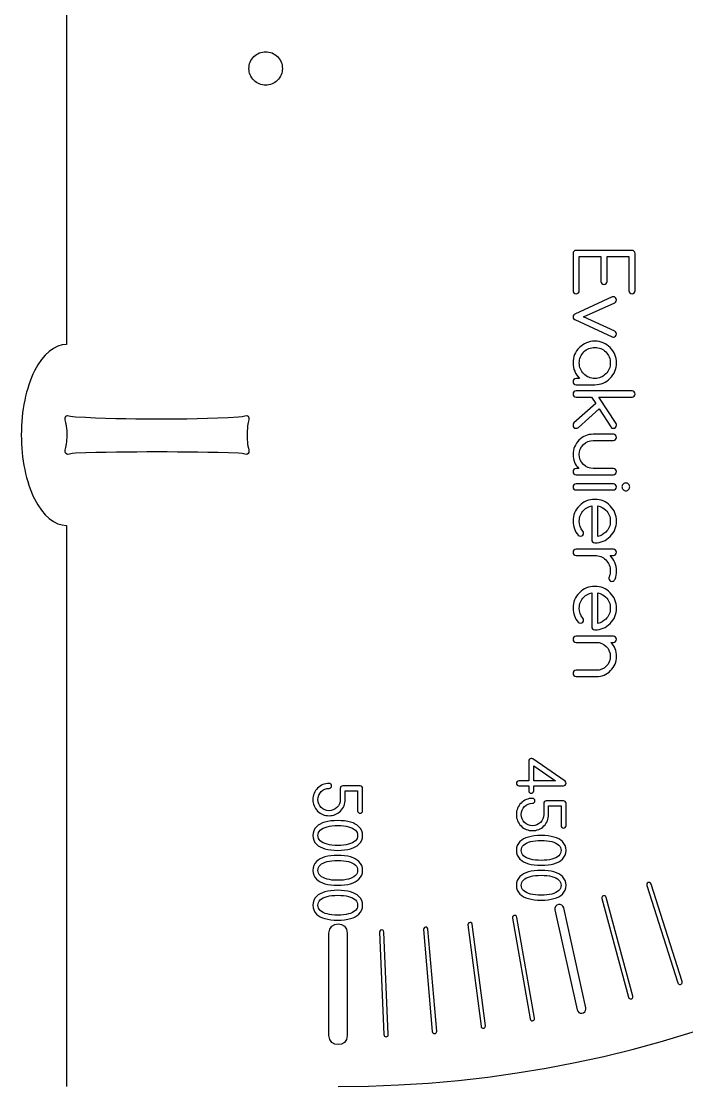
# Model space of a CAD drawing. Extents: x 0 to 206, y 6 to 420.
# Drawn here: x 0.2 to 73.8, y 159.9 to 277.5 of the extents above; entities that cross this region are included whole.
import ezdxf

# ---------------------------------------------------------------- set-up
doc = ezdxf.new("R2010")
doc.units = 0
doc.layers.get('0').update_dxf_attribs({"linetype": 'CONTINUOUS'})

msp = doc.modelspace()

# ---------------------------------------------------------------- linework, layer by layer
at = {"color": 7}
for p, q in [((29.099711, 272.329638), (29.099711, 272.329638)), ((61.213169, 251.877131), (61.213169, 247.759552)), ((67.734054, 252.224395), (61.554904, 252.224395)), ((68.07579, 247.759552), (68.07579, 251.877131)), ((61.902179, 247.759552), (61.902179, 251.535378)), ((61.902179, 251.535378), (64.299974, 251.535378)), ((64.299974, 251.535378), (64.299974, 248.790326)), ((64.988984, 248.790326), (64.988984, 251.535378)), ((64.988984, 251.535378), (67.392283, 251.535378)), ((67.392283, 251.535378), (67.392283, 247.759552)), ((65.5402, 247.074535), (61.395061, 245.16733)), ((62.381745, 244.869663), (65.826832, 246.446139)), ((65.826832, 243.293187), (62.381745, 244.869663)), ((61.306866, 244.627139), (61.306866, 244.627118)), ((61.395061, 244.571996), (65.5402, 242.664791)), ((65.330755, 239.787592), (65.330755, 239.787592)), ((61.935269, 238.073311), (61.554904, 238.073311)), ((61.935269, 238.073311), (61.935269, 238.073311)), ((61.554904, 237.384294), (63.616467, 237.384294)), ((67.734054, 236.687544), (61.554904, 236.687544)), ((63.721207, 235.292967), (61.317908, 233.159766)), ((61.554904, 235.998523), (63.258186, 235.998523)), ((63.258186, 235.998523), (63.721207, 235.292967)), ((64.079488, 235.998523), (67.734054, 235.998523)), ((65.964627, 233.09362), (64.079488, 235.998523)), ((61.797439, 232.663672), (64.096033, 234.703169)), ((64.096033, 234.703169), (65.391363, 232.71328)), ((65.672491, 231.90278), (63.445582, 231.90278)), ((63.445582, 231.213759), (65.672491, 231.213759)), ((25.40327, 230.030913), (25.40327, 230.030913)), ((61.836033, 228.126954), (61.554904, 228.126954)), ((61.554904, 227.437936), (65.672491, 227.437936)), ((61.554904, 227.437936), (61.554904, 227.437936)), ((65.672491, 228.126954), (63.445582, 228.126954)), ((65.672491, 226.432632), (61.554904, 226.432632)), ((65.672491, 226.432632), (65.672491, 226.432632)), ((61.554904, 225.749126), (65.672491, 225.749126)), ((67.050547, 225.660931), (67.050547, 225.660931)), ((63.274696, 223.992282), (63.274696, 220.244018)), ((63.958203, 220.618844), (63.958203, 223.992282)), ((5.248441, 221.829853), (5.248441, 159.830006)), ((62.381745, 220.982646), (62.381745, 220.982646)), ((63.958203, 220.618844), (63.958203, 220.618844)), ((65.672491, 219.205514), (61.554904, 219.205514)), ((65.672421, 219.205514), (65.672491, 219.205514)), ((61.554904, 218.516493), (63.616467, 218.516493)), ((65.297594, 218.516493), (65.672421, 218.516493)), ((63.274696, 214.3804), (63.274696, 210.632136)), ((63.958203, 211.006962), (63.958203, 214.3804)), ((62.381745, 211.370764), (62.381745, 211.370764)), ((63.958203, 211.006962), (63.958203, 211.006962)), ((65.672491, 209.593653), (61.554904, 209.593653)), ((65.672491, 209.593653), (65.672491, 209.593653)), ((61.554904, 208.904632), (63.787353, 208.904632)), ((65.396901, 208.904632), (65.672491, 208.904632)), ((63.787353, 205.817827), (61.554904, 205.817827)), ((61.554904, 205.12881), (63.787353, 205.12881)), ((56.319647, 195.796479), (56.319647, 193.602643)), ((56.319647, 195.796479), (56.319647, 195.796479)), ((60.326991, 193.553031), (56.755116, 196.022476)), ((56.870862, 193.602643), (56.870862, 195.272823)), ((56.870862, 195.272823), (59.285203, 193.602643)), ((37.683209, 193.044643), (35.76498, 193.044643)), ((56.319647, 193.602643), (55.22272, 193.602643)), ((55.22272, 193.051427), (56.319647, 193.051427)), ((56.319647, 193.051427), (56.319647, 192.505722)), ((59.285203, 193.602643), (56.870862, 193.602643)), ((56.870862, 192.505722), (56.870862, 193.051427)), ((56.870862, 193.051427), (60.161609, 193.051427)), ((35.489354, 192.774546), (35.489354, 191.534314)), ((36.035066, 191.534314), (36.035066, 192.498939)), ((36.035066, 192.498939), (37.407583, 192.498939)), ((37.407583, 192.498939), (37.407583, 190.299591)), ((37.958799, 190.299591), (37.958799, 192.774546)), ((57.967789, 191.123701), (57.967789, 189.883469)), ((60.161609, 191.393799), (58.243379, 191.393799)), ((58.513501, 189.883469), (58.513501, 190.848094)), ((58.513501, 190.848094), (59.886019, 190.848094)), ((59.886019, 190.848094), (59.886019, 188.648747)), ((60.437234, 188.648747), (60.437234, 191.123701)), ((37.958799, 190.299591), (37.958799, 190.299591)), ((35.213764, 189.213459), (35.213764, 189.213459)), ((60.437234, 188.648747), (60.437234, 188.648747)), ((37.407583, 187.565324), (37.407583, 187.565324)), ((57.692164, 187.562614), (57.692164, 187.562614)), ((59.886019, 185.914479), (59.886019, 185.914479)), ((35.213764, 185.36023), (35.213764, 185.36023)), ((37.407583, 183.712098), (37.407583, 183.712098)), ((57.692164, 183.709403), (57.692164, 183.709403)), ((35.213764, 181.507039), (35.213764, 181.507039)), ((59.886019, 182.061267), (59.886019, 182.061267)), ((73.26434, 171.423788), (69.828919, 182.194536)), ((67.826658, 169.814929), (64.887314, 180.731747)), ((37.407583, 179.858904), (37.407583, 179.858904)), ((59.217963, 179.346131), (61.663983, 168.308044)), ((54.51667, 178.431113), (56.467955, 167.295186)), ((56.9544, 167.379935), (55.003116, 178.515861)), ((34.244366, 171.124405), (34.244366, 176.777118)), ((36.2552, 176.777118), (36.2552, 165.471695)), ((40.80254, 165.595376), (40.320223, 176.891155)), ((46.153438, 165.950221), (45.184675, 177.214305)), ((34.244366, 165.471695), (34.244366, 171.124405)), ((73.276757, 171.359021), (73.276687, 171.359021)), ((67.836289, 169.748783), (67.836183, 169.748783)), ((62.641707, 168.390037), (62.641672, 168.390037)), ((56.958528, 167.338594), (56.958633, 167.338594)), ((46.154814, 165.932995), (46.153438, 165.932995)), ((51.540143, 166.500747), (51.54159, 166.500747)), ((40.803246, 165.57815), (40.80254, 165.57815))]:
    msp.add_line(p, q, dxfattribs=at)
for points in [[(5.248441, 337.829499), (5.248441, 337.829499), (5.248441, 241.829671), (5.248441, 241.829671)], [(35.248662, 159.830006), (107.045579, 159.83006), (165.248474, 218.032933), (165.248556, 289.82985)], [(25.941524, 273.637787), (26.288467, 273.98473), (26.759022, 274.17964), (27.249673, 274.17964)], [(27.249673, 274.17964), (27.740331, 274.17965), (28.210895, 273.984744), (28.557846, 273.6378)], [(25.399672, 272.329638), (25.399671, 272.820289), (25.594581, 273.290845), (25.941524, 273.637787)], [(28.557846, 273.6378), (28.904796, 273.290856), (29.099711, 272.820295), (29.099711, 272.329638)], [(25.941511, 271.021466), (25.594568, 271.368416), (25.399662, 271.838981), (25.399672, 272.329638)], [(29.099711, 272.329638), (29.09972, 271.838975), (28.90481, 271.368405), (28.557858, 271.021453)], [(27.249673, 270.479601), (26.759016, 270.4796), (26.288455, 270.674515), (25.941511, 271.021466)], [(28.557858, 271.021453), (28.210907, 270.674502), (27.740337, 270.479591), (27.249673, 270.479601)], [(61.317908, 252.119666), (61.246224, 252.05352), (61.213169, 251.97635), (61.213169, 251.877131)], [(61.554904, 252.224395), (61.461207, 252.224395), (61.378516, 252.19134), (61.317908, 252.119666)], [(67.976589, 252.119666), (67.910443, 252.191322), (67.827752, 252.224395), (67.734054, 252.224395)], [(68.07579, 251.877131), (68.07579, 251.97635), (68.042629, 252.05352), (67.976589, 252.119666)], [(64.299974, 248.790326), (64.299974, 248.696618), (64.338568, 248.613937), (64.404714, 248.547791)], [(64.404714, 248.547791), (64.47086, 248.481645), (64.553515, 248.448572), (64.647249, 248.448572)], [(64.647249, 248.448572), (64.740946, 248.448572), (64.823637, 248.481628), (64.884245, 248.547791)], [(64.884245, 248.547791), (64.955929, 248.613937), (64.988984, 248.696618), (64.988984, 248.790326)], [(61.213169, 247.759552), (61.213169, 247.665847), (61.24633, 247.583163), (61.317908, 247.522531)], [(61.317908, 247.522531), (61.378516, 247.450871), (61.461207, 247.417798), (61.554904, 247.417798)], [(61.554904, 247.417798), (61.648637, 247.417798), (61.731293, 247.450853), (61.797439, 247.522531)], [(61.797439, 247.522531), (61.863585, 247.583163), (61.902179, 247.665847), (61.902179, 247.759552)], [(65.672491, 247.102087), (65.628394, 247.102087), (65.578794, 247.09108), (65.5402, 247.074535)], [(65.915026, 246.997354), (65.84888, 247.069014), (65.771728, 247.102087), (65.672491, 247.102087)], [(67.392283, 247.759552), (67.392283, 247.665847), (67.425444, 247.583163), (67.491519, 247.522531)], [(67.491519, 247.522531), (67.557665, 247.450871), (67.640321, 247.417798), (67.734054, 247.417798)], [(67.734054, 247.417798), (67.827752, 247.417798), (67.910443, 247.450853), (67.976589, 247.522531)], [(67.976589, 247.522531), (68.042735, 247.583163), (68.07579, 247.665847), (68.07579, 247.759552)], [(65.826832, 246.446139), (65.865425, 246.468187), (65.898481, 246.490236), (65.920529, 246.512285)], [(66.019766, 246.754819), (66.019766, 246.854038), (65.981172, 246.931208), (65.915026, 246.997354)], [(65.920529, 246.512285), (65.981172, 246.583944), (66.019766, 246.661115), (66.019766, 246.754819)], [(61.31237, 245.112208), (61.246224, 245.051577), (61.213169, 244.968892), (61.213169, 244.869674)], [(61.213169, 244.869674), (61.213169, 244.770455), (61.240685, 244.687774), (61.306866, 244.627139)], [(61.395061, 245.16733), (61.356467, 245.150785), (61.328915, 245.134275), (61.31237, 245.112208)], [(61.306866, 244.627118), (61.328739, 244.605069), (61.356467, 244.588535), (61.395061, 244.571996)], [(65.5402, 242.664791), (65.578794, 242.648246), (65.628394, 242.63724), (65.672491, 242.63724)], [(65.672491, 242.63724), (65.771728, 242.63724), (65.84888, 242.675826), (65.915026, 242.741972)], [(65.920529, 243.221528), (65.898657, 243.24908), (65.865425, 243.271139), (65.826832, 243.293187)], [(65.915026, 242.741972), (65.981172, 242.808118), (66.019766, 242.885288), (66.019766, 242.984507)], [(66.019766, 242.984507), (66.019766, 243.078212), (65.981172, 243.155382), (65.920529, 243.221528)], [(5.248441, 241.829671), (3.922331, 241.829778), (2.650517, 240.776269), (1.712793, 238.900914)], [(61.918724, 241.485335), (61.4502, 241.016801), (61.213169, 240.454561), (61.213169, 239.787592)], [(63.616467, 242.190891), (62.949506, 242.190891), (62.381745, 241.953867), (61.918724, 241.485335)], [(62.403794, 241.000266), (62.734523, 241.336506), (63.136901, 241.50187), (63.616467, 241.50187)], [(65.31421, 241.485335), (64.845686, 241.953867), (64.277926, 242.190891), (63.616467, 242.190891)], [(63.616467, 241.50187), (64.090495, 241.50187), (64.492908, 241.336506), (64.829141, 241.000266)], [(66.019766, 239.787592), (66.019766, 240.454561), (65.782734, 241.016801), (65.31421, 241.485335)], [(61.902179, 239.787592), (61.902179, 240.261638), (62.067561, 240.664023), (62.403794, 241.000266)], [(64.829141, 241.000266), (65.165373, 240.664023), (65.330755, 240.261638), (65.330755, 239.787592)], [(1.712793, 238.900914), (0.775068, 237.025558), (0.248251, 234.481981), (0.248239, 231.829762)], [(61.213169, 239.787592), (61.213169, 239.12062), (61.455703, 238.55287), (61.935269, 238.073311)], [(62.403794, 238.574919), (62.067561, 238.905648), (61.902179, 239.308033), (61.902179, 239.787592)], [(65.330755, 239.787592), (65.330755, 239.308033), (65.165373, 238.905648), (64.829141, 238.574919)], [(65.31421, 238.089849), (65.782734, 238.55287), (66.019766, 239.12062), (66.019766, 239.787592)], [(61.317908, 237.968582), (61.246224, 237.902436), (61.213169, 237.819752), (61.213169, 237.726047)], [(61.213169, 237.726047), (61.213169, 237.632339), (61.24633, 237.549658), (61.317908, 237.489023)], [(61.554904, 238.073311), (61.461207, 238.073311), (61.378516, 238.034728), (61.317908, 237.968582)], [(63.616467, 238.073311), (63.136901, 238.073311), (62.734523, 238.238676), (62.403794, 238.574919)], [(64.829141, 238.574919), (64.492908, 238.238676), (64.090495, 238.073311), (63.616467, 238.073311)], [(63.616467, 237.384294), (64.277926, 237.384294), (64.845686, 237.621315), (65.31421, 238.089849)], [(61.317908, 236.582811), (61.246224, 236.516665), (61.213169, 236.439495), (61.213169, 236.340276)], [(61.317908, 237.489023), (61.378516, 237.417367), (61.461207, 237.384294), (61.554904, 237.384294)], [(61.554904, 236.687544), (61.461207, 236.687544), (61.378516, 236.654488), (61.317908, 236.582811)], [(67.976589, 236.582811), (67.910443, 236.654471), (67.827752, 236.687544), (67.734054, 236.687544)], [(68.07579, 236.340276), (68.07579, 236.439495), (68.042629, 236.516665), (67.976589, 236.582811)], [(61.213169, 236.340276), (61.213169, 236.246571), (61.24633, 236.169401), (61.317908, 236.103255)], [(61.317908, 236.103255), (61.378516, 236.031596), (61.461207, 235.998523), (61.554904, 235.998523)], [(67.734054, 235.998523), (67.827752, 235.998523), (67.910443, 236.031578), (67.976589, 236.103255)], [(67.976589, 236.103255), (68.042735, 236.169401), (68.07579, 236.246571), (68.07579, 236.340276)], [(24.251415, 233.831211), (24.850996, 233.831388), (25.119531, 234.101086), (25.320085, 233.900426)], [(5.251016, 232.831263), (5.163245, 233.424776), (4.981106, 233.699802), (5.181766, 233.900426)], [(5.181766, 233.900426), (5.231966, 233.950627), (5.286435, 233.971441), (5.349229, 233.974333)], [(5.349229, 233.974333), (5.537542, 233.983153), (5.801561, 233.854177), (6.250965, 233.831211)], [(6.250965, 233.831211), (12.122774, 233.53135), (18.1128, 233.500588), (24.251415, 233.831211)], [(25.320085, 233.900426), (25.52078, 233.699766), (25.302093, 233.429045), (25.251364, 232.831263)], [(61.317908, 233.159766), (61.246224, 233.088106), (61.213169, 233.005426), (61.213169, 232.911717)], [(61.213169, 232.911717), (61.213169, 232.818012), (61.24633, 232.735328), (61.317908, 232.669183)], [(65.915026, 232.669183), (65.981172, 232.735328), (66.019766, 232.818012), (66.019766, 232.911717)], [(66.019766, 232.911717), (66.019766, 232.977863), (66.003185, 233.038499), (65.964627, 233.09362)], [(0.248239, 231.829762), (0.248251, 229.177543), (0.775068, 226.633966), (1.712793, 224.75861)], [(5.251016, 230.830836), (5.321818, 231.426996), (5.367292, 232.048519), (5.251016, 232.831263)], [(25.251364, 232.831263), (25.186347, 232.067252), (25.18998, 231.405899), (25.251364, 230.830836)], [(61.317908, 232.669183), (61.378516, 232.603037), (61.461207, 232.569964), (61.554904, 232.569964)], [(61.554904, 232.569964), (61.648637, 232.569964), (61.72579, 232.597516), (61.797439, 232.663672)], [(63.445582, 231.90278), (62.828221, 231.90278), (62.304557, 231.682294), (61.863585, 231.246832)], [(65.391363, 232.71328), (65.402299, 232.702273), (65.418879, 232.685728), (65.43546, 232.663672)], [(65.43546, 232.663672), (65.501606, 232.603037), (65.578794, 232.569964), (65.672491, 232.569964)], [(65.672491, 232.569964), (65.771728, 232.569964), (65.84888, 232.603019), (65.915026, 232.669183)], [(65.915026, 231.798047), (65.84888, 231.869707), (65.771728, 231.90278), (65.672491, 231.90278)], [(66.019766, 231.555513), (66.019766, 231.654731), (65.981172, 231.731901), (65.915026, 231.798047)], [(5.181272, 229.761673), (4.980541, 229.962368), (5.177744, 230.235065), (5.251016, 230.830836)], [(25.251364, 230.830836), (25.29091, 230.45795), (25.386337, 230.211994), (25.40327, 230.030913)], [(61.863585, 231.246832), (61.433655, 230.811374), (61.213169, 230.282207), (61.213169, 229.670356)], [(61.902179, 229.670356), (61.902179, 230.094794), (62.051016, 230.458596), (62.354193, 230.761763)], [(62.354193, 230.761763), (62.657335, 231.064933), (63.021155, 231.213759), (63.445582, 231.213759)], [(65.672491, 231.213759), (65.771728, 231.213759), (65.84888, 231.246814), (65.915026, 231.318492)], [(65.915026, 231.318492), (65.981172, 231.384638), (66.019766, 231.461808), (66.019766, 231.555513)], [(6.250435, 229.830923), (5.650678, 229.816106), (5.381897, 229.560942), (5.181272, 229.761673)], [(24.250886, 229.830923), (18.250771, 229.998387), (12.250586, 229.978173), (6.250435, 229.830923)], [(25.320085, 229.761673), (25.11939, 229.560978), (24.850643, 229.814201), (24.250886, 229.830923)], [(25.40327, 230.030913), (25.4135, 229.922257), (25.395509, 229.83692), (25.320085, 229.761673)], [(61.213169, 229.670356), (61.213169, 229.069533), (61.417109, 228.556901), (61.836033, 228.126954)], [(62.354193, 228.57895), (62.051016, 228.88212), (61.902179, 229.245922), (61.902179, 229.670356)], [(63.445582, 228.126954), (63.021155, 228.126954), (62.657335, 228.275783), (62.354193, 228.57895)], [(61.317908, 228.022224), (61.246224, 227.956079), (61.213169, 227.878908), (61.213169, 227.7852)], [(61.213169, 227.7852), (61.213169, 227.685981), (61.24633, 227.608811), (61.317908, 227.542665)], [(61.554904, 228.126954), (61.461207, 228.126954), (61.378516, 228.093898), (61.317908, 228.022224)], [(61.317908, 227.542665), (61.378516, 227.47652), (61.461207, 227.437936), (61.554904, 227.437936)], [(65.915026, 228.022224), (65.84888, 228.093881), (65.771728, 228.126954), (65.672491, 228.126954)], [(65.672491, 227.437936), (65.771728, 227.437936), (65.84888, 227.47652), (65.915026, 227.542665)], [(66.019766, 227.7852), (66.019766, 227.878908), (65.981172, 227.956079), (65.915026, 228.022224)], [(65.915026, 227.542665), (65.981172, 227.608811), (66.019766, 227.685981), (66.019766, 227.7852)], [(61.317908, 226.333414), (61.246224, 226.267268), (61.213169, 226.184587), (61.213169, 226.090879)], [(61.213169, 226.090879), (61.213169, 225.997174), (61.24633, 225.91449), (61.317908, 225.853858)], [(61.554904, 226.432632), (61.461207, 226.432632), (61.378516, 226.399577), (61.317908, 226.333414)], [(61.317908, 225.853858), (61.378516, 225.782198), (61.461207, 225.749126), (61.554904, 225.749126)], [(65.915026, 226.333414), (65.84888, 226.39956), (65.771728, 226.432632), (65.672491, 226.432632)], [(65.672491, 225.749126), (65.771728, 225.749126), (65.84888, 225.782181), (65.915026, 225.853858)], [(66.019766, 226.090879), (66.019766, 226.184587), (65.981172, 226.267268), (65.915026, 226.333414)], [(65.915026, 225.853858), (65.981172, 225.91449), (66.019766, 225.997174), (66.019766, 226.090879)], [(66.74737, 226.394049), (66.659175, 226.311365), (66.620582, 226.206636), (66.620582, 226.090879)], [(66.620582, 226.090879), (66.620582, 225.975126), (66.659175, 225.875907), (66.74737, 225.793223)], [(67.050547, 226.520827), (66.934765, 226.520827), (66.830061, 226.47673), (66.74737, 226.394049)], [(67.348186, 226.394049), (67.265495, 226.47673), (67.166294, 226.520827), (67.050547, 226.520827)], [(67.474974, 226.090879), (67.474974, 226.206636), (67.43638, 226.311365), (67.348186, 226.394049)], [(67.348186, 225.793223), (67.43638, 225.875907), (67.474974, 225.975126), (67.474974, 226.090879)], [(1.712793, 224.75861), (2.650517, 222.883255), (3.922331, 221.829746), (5.248441, 221.829853)], [(63.616467, 224.708861), (62.949506, 224.708861), (62.381745, 224.471837), (61.918724, 224.003306)], [(65.31421, 224.003306), (64.845686, 224.471837), (64.277926, 224.708861), (63.616467, 224.708861)], [(66.74737, 225.793223), (66.830061, 225.705028), (66.934765, 225.660931), (67.050547, 225.660931)], [(67.050547, 225.660931), (67.166294, 225.660931), (67.265495, 225.705028), (67.348186, 225.793223)], [(61.918724, 224.003306), (61.4502, 223.534771), (61.213169, 222.972532), (61.213169, 222.305563)], [(61.902179, 222.305563), (61.902179, 222.779608), (62.067561, 223.181993), (62.403794, 223.518236)], [(62.403794, 223.518236), (62.657335, 223.771796), (62.943967, 223.926136), (63.274696, 223.992282)], [(63.958203, 223.992282), (64.288932, 223.926136), (64.575564, 223.771796), (64.829141, 223.518236)], [(64.829141, 223.518236), (65.165373, 223.181993), (65.330755, 222.779608), (65.330755, 222.305563)], [(66.019766, 222.305563), (66.019766, 222.972532), (65.782734, 223.534771), (65.31421, 224.003306)], [(61.213169, 222.305563), (61.213169, 221.704736), (61.406103, 221.181084), (61.791936, 220.740112)], [(62.304557, 221.197618), (62.034471, 221.506299), (61.902179, 221.875615), (61.902179, 222.305563)], [(62.381745, 220.982646), (62.381745, 221.065327), (62.354228, 221.131473), (62.304557, 221.197618)], [(65.330755, 222.305563), (65.330755, 221.826004), (65.165373, 221.423618), (64.829141, 221.092889)], [(65.31421, 220.60782), (65.782734, 221.070841), (66.019766, 221.638591), (66.019766, 222.305563)], [(61.791936, 220.740112), (61.863585, 220.673966), (61.940773, 220.640893), (62.034471, 220.640893)], [(62.034471, 220.640893), (62.133707, 220.640893), (62.210859, 220.673948), (62.277005, 220.745622)], [(62.277005, 220.745622), (62.343151, 220.806257), (62.381745, 220.888938), (62.381745, 220.982646)], [(63.274696, 220.244018), (63.274696, 220.150309), (63.307857, 220.067629), (63.373932, 220.006993)], [(63.373932, 220.006993), (63.440078, 219.935337), (63.522769, 219.902264), (63.616467, 219.902264)], [(63.616467, 219.902264), (64.277926, 219.902264), (64.845686, 220.139285), (65.31421, 220.60782)], [(64.829141, 221.092889), (64.575564, 220.83933), (64.288932, 220.68499), (63.958203, 220.618844)], [(61.317908, 219.100781), (61.246224, 219.034636), (61.213169, 218.957465), (61.213169, 218.858247)], [(61.213169, 218.858247), (61.213169, 218.764542), (61.24633, 218.687372), (61.317908, 218.621226)], [(61.554904, 219.205514), (61.461207, 219.205514), (61.378516, 219.172459), (61.317908, 219.100781)], [(65.914955, 219.100781), (65.84881, 219.172441), (65.771657, 219.205514), (65.672421, 219.205514)], [(66.019695, 218.858247), (66.019695, 218.957465), (65.981101, 219.034636), (65.914955, 219.100781)], [(65.914955, 218.621226), (65.981101, 218.687372), (66.019695, 218.764542), (66.019695, 218.858247)], [(61.317908, 218.621226), (61.378516, 218.549566), (61.461207, 218.516493), (61.554904, 218.516493)], [(63.616467, 218.516493), (64.090495, 218.516493), (64.492908, 218.351129), (64.829141, 218.014889)], [(64.829141, 218.014889), (65.165373, 217.678646), (65.330755, 217.276261), (65.330755, 216.802216)], [(66.019695, 216.802216), (66.019695, 217.469184), (65.77716, 218.036938), (65.297594, 218.516493)], [(65.672421, 218.516493), (65.771657, 218.516493), (65.84881, 218.549549), (65.914955, 218.621226)], [(65.330755, 216.802216), (65.330755, 216.559681), (65.286658, 216.333681), (65.203967, 216.129733)], [(65.84881, 215.881684), (65.964556, 216.157292), (66.019695, 216.465972), (66.019695, 216.802216)], [(65.203967, 216.129733), (65.182095, 216.085636), (65.170806, 216.036025), (65.170806, 215.980903)], [(65.170806, 215.980903), (65.170806, 215.887198), (65.203967, 215.804514), (65.270042, 215.738368)], [(65.270042, 215.738368), (65.336188, 215.672222), (65.418879, 215.63915), (65.512577, 215.63915)], [(65.512577, 215.63915), (65.606275, 215.63915), (65.688966, 215.672205), (65.755112, 215.738368)], [(65.755112, 215.738368), (65.793706, 215.782466), (65.826761, 215.826563), (65.84881, 215.881684)], [(61.918724, 214.391424), (61.4502, 213.922889), (61.213169, 213.36065), (61.213169, 212.693681)], [(63.616467, 215.09698), (62.949506, 215.09698), (62.381745, 214.859955), (61.918724, 214.391424)], [(62.403794, 213.906355), (62.657335, 214.159914), (62.943967, 214.314254), (63.274696, 214.3804)], [(65.31421, 214.391424), (64.845686, 214.859955), (64.277926, 215.09698), (63.616467, 215.09698)], [(63.958203, 214.3804), (64.288932, 214.314254), (64.575564, 214.159914), (64.829141, 213.906355)], [(66.019766, 212.693681), (66.019766, 213.36065), (65.782734, 213.922889), (65.31421, 214.391424)], [(61.902179, 212.693681), (61.902179, 213.167726), (62.067561, 213.570111), (62.403794, 213.906355)], [(64.829141, 213.906355), (65.165373, 213.570111), (65.330755, 213.167726), (65.330755, 212.693681)], [(61.213169, 212.693681), (61.213169, 212.092855), (61.406103, 211.569202), (61.791936, 211.12823)], [(62.304557, 211.585736), (62.034471, 211.894417), (61.902179, 212.263733), (61.902179, 212.693681)], [(65.330755, 212.693681), (65.330755, 212.214122), (65.165373, 211.811737), (64.829141, 211.481007)], [(65.31421, 210.995938), (65.782734, 211.458959), (66.019766, 212.026709), (66.019766, 212.693681)], [(61.791936, 211.12823), (61.863585, 211.062084), (61.940773, 211.029011), (62.034471, 211.029011)], [(62.034471, 211.029011), (62.133707, 211.029011), (62.210859, 211.062066), (62.277005, 211.13374)], [(62.277005, 211.13374), (62.343151, 211.194375), (62.381745, 211.277056), (62.381745, 211.370764)], [(62.381745, 211.370764), (62.381745, 211.453445), (62.354228, 211.519591), (62.304557, 211.585736)], [(63.274696, 210.632136), (63.274696, 210.538427), (63.307857, 210.455747), (63.373932, 210.395112)], [(63.616467, 210.290382), (64.277926, 210.290382), (64.845686, 210.527403), (65.31421, 210.995938)], [(64.829141, 211.481007), (64.575564, 211.227448), (64.288932, 211.073108), (63.958203, 211.006962)], [(61.317908, 209.488921), (61.246224, 209.422775), (61.213169, 209.345605), (61.213169, 209.246386)], [(61.554904, 209.593653), (61.461207, 209.593653), (61.378516, 209.560598), (61.317908, 209.488921)], [(63.373932, 210.395112), (63.440078, 210.323455), (63.522769, 210.290382), (63.616467, 210.290382)], [(65.915026, 209.488921), (65.84888, 209.56058), (65.771728, 209.593653), (65.672491, 209.593653)], [(66.019766, 209.246386), (66.019766, 209.345605), (65.981172, 209.422775), (65.915026, 209.488921)], [(61.213169, 209.246386), (61.213169, 209.152681), (61.24633, 209.075511), (61.317908, 209.009365)], [(61.317908, 209.009365), (61.378516, 208.937705), (61.461207, 208.904632), (61.554904, 208.904632)], [(63.787353, 208.904632), (64.21178, 208.904632), (64.575564, 208.755806), (64.878741, 208.452636)], [(64.878741, 208.452636), (65.181919, 208.149469), (65.330755, 207.785667), (65.330755, 207.36123)], [(66.019766, 207.36123), (66.019766, 207.962056), (65.810286, 208.474685), (65.396901, 208.904632)], [(65.672491, 208.904632), (65.771728, 208.904632), (65.84888, 208.937688), (65.915026, 209.009365)], [(65.915026, 209.009365), (65.981172, 209.075511), (66.019766, 209.152681), (66.019766, 209.246386)], [(65.330755, 207.36123), (65.330755, 206.936796), (65.181919, 206.572994), (64.878741, 206.269823)], [(65.363811, 205.784754), (65.79928, 206.220216), (66.019766, 206.749383), (66.019766, 207.36123)], [(64.878741, 206.269823), (64.575564, 205.966657), (64.21178, 205.817827), (63.787353, 205.817827)], [(61.317908, 205.713098), (61.246224, 205.646952), (61.213169, 205.569782), (61.213169, 205.476074)], [(61.213169, 205.476074), (61.213169, 205.376855), (61.24633, 205.299685), (61.317908, 205.233539)], [(61.554904, 205.817827), (61.461207, 205.817827), (61.378516, 205.784772), (61.317908, 205.713098)], [(61.317908, 205.233539), (61.378516, 205.167393), (61.461207, 205.12881), (61.554904, 205.12881)], [(63.787353, 205.12881), (64.399175, 205.12881), (64.928342, 205.349296), (65.363811, 205.784754)], [(56.402338, 195.989403), (56.347199, 195.939795), (56.319647, 195.87365), (56.319647, 195.796479)], [(56.595272, 196.072087), (56.518085, 196.072087), (56.451939, 196.044535), (56.402338, 195.989403)], [(56.755116, 196.022476), (56.705515, 196.055531), (56.650376, 196.072087), (56.595272, 196.072087)], [(34.254632, 193.320251), (33.764059, 193.320251), (33.339632, 193.143862), (32.992358, 192.802109)], [(34.447566, 193.237567), (34.392427, 193.292689), (34.326281, 193.320251), (34.254632, 193.320251)], [(34.530257, 193.044643), (34.530257, 193.121814), (34.502741, 193.187959), (34.447566, 193.237567)], [(34.447566, 192.85723), (34.50267, 192.906838), (34.530257, 192.972984), (34.530257, 193.044643)], [(35.572045, 192.961959), (35.516906, 192.912352), (35.489354, 192.846206), (35.489354, 192.774546)], [(35.76498, 193.044643), (35.687792, 193.044643), (35.621646, 193.017091), (35.572045, 192.961959)], [(37.876108, 192.961959), (37.826507, 193.017081), (37.760361, 193.044643), (37.683209, 193.044643)], [(37.958799, 192.774546), (37.958799, 192.846206), (37.931282, 192.912352), (37.876108, 192.961959)], [(55.029821, 193.519959), (54.974682, 193.470351), (54.94713, 193.404205), (54.94713, 193.327035)], [(54.94713, 193.327035), (54.94713, 193.249865), (54.974646, 193.189229), (55.029821, 193.134108)], [(55.22272, 193.602643), (55.145567, 193.602643), (55.079421, 193.575091), (55.029821, 193.519959)], [(55.029821, 193.134108), (55.079421, 193.078986), (55.145567, 193.051427), (55.22272, 193.051427)], [(60.161609, 193.051427), (60.238796, 193.051427), (60.304942, 193.078979), (60.354543, 193.134108)], [(60.437234, 193.327035), (60.437234, 193.426254), (60.39864, 193.49791), (60.326991, 193.553031)], [(60.354543, 193.134108), (60.409682, 193.189229), (60.437234, 193.249865), (60.437234, 193.327035)], [(32.992358, 192.802109), (32.645084, 192.449331), (32.468695, 192.024893), (32.468695, 191.534314)], [(33.01991, 191.534314), (33.01991, 191.876067), (33.135656, 192.168209), (33.38373, 192.410744)], [(33.38373, 192.410744), (33.620726, 192.653279), (33.912896, 192.774546), (34.254632, 192.774546)], [(34.254632, 192.774546), (34.326281, 192.774546), (34.392427, 192.802098), (34.447566, 192.85723)], [(56.319647, 192.505722), (56.319647, 192.428552), (56.347164, 192.362406), (56.402338, 192.312799)], [(56.402338, 192.312799), (56.451939, 192.257677), (56.518085, 192.230115), (56.595272, 192.230115)], [(56.595272, 192.230115), (56.672425, 192.230115), (56.733067, 192.257667), (56.788171, 192.312799)], [(56.788171, 192.312799), (56.84331, 192.362406), (56.870862, 192.428552), (56.870862, 192.505722)], [(32.468695, 191.534314), (32.468695, 191.04373), (32.645084, 190.624807), (32.992358, 190.272029)], [(33.38373, 190.663393), (33.135656, 190.905928), (33.01991, 191.198071), (33.01991, 191.534314)], [(34.254632, 190.299591), (33.912896, 190.299591), (33.620726, 190.420859), (33.38373, 190.663393)], [(35.12557, 190.663393), (34.883035, 190.420859), (34.590865, 190.299591), (34.254632, 190.299591)], [(35.489354, 191.534314), (35.489354, 191.198071), (35.368105, 190.905928), (35.12557, 190.663393)], [(35.516906, 190.272029), (35.864181, 190.624807), (36.035066, 191.04373), (36.035066, 191.534314)], [(55.470793, 191.151264), (55.123519, 190.798486), (54.94713, 190.374049), (54.94713, 189.883469)], [(56.733067, 191.669406), (56.242495, 191.669406), (55.818032, 191.493017), (55.470793, 191.151264)], [(55.498345, 189.883469), (55.498345, 190.225222), (55.614091, 190.517365), (55.86213, 190.759899)], [(55.86213, 190.759899), (56.099161, 191.002434), (56.391296, 191.123701), (56.733067, 191.123701)], [(56.926001, 191.586722), (56.870862, 191.641844), (56.804716, 191.669406), (56.733067, 191.669406)], [(56.733067, 191.123701), (56.804716, 191.123701), (56.870862, 191.151253), (56.926001, 191.206385)], [(57.008657, 191.393799), (57.008657, 191.470969), (56.981141, 191.537115), (56.926001, 191.586722)], [(56.926001, 191.206385), (56.981105, 191.255993), (57.008657, 191.322139), (57.008657, 191.393799)], [(58.050481, 191.311115), (57.995341, 191.261507), (57.967789, 191.195361), (57.967789, 191.123701)], [(58.243379, 191.393799), (58.166227, 191.393799), (58.100081, 191.366247), (58.050481, 191.311115)], [(60.354543, 191.311115), (60.304942, 191.366236), (60.238796, 191.393799), (60.161609, 191.393799)], [(60.437234, 191.123701), (60.437234, 191.195361), (60.409717, 191.261507), (60.354543, 191.311115)], [(32.992358, 190.272029), (33.339632, 189.924765), (33.764059, 189.753887), (34.254632, 189.753887)], [(34.254632, 189.753887), (34.745205, 189.753887), (35.164128, 189.924765), (35.516906, 190.272029)], [(37.407583, 190.299591), (37.407583, 190.227932), (37.4351, 190.161786), (37.490275, 190.106664)], [(37.490275, 190.106664), (37.545378, 190.057057), (37.611524, 190.029494), (37.683209, 190.029494)], [(37.683209, 190.029494), (37.760361, 190.029494), (37.826507, 190.057046), (37.876108, 190.106664)], [(37.876108, 190.106664), (37.931247, 190.161786), (37.958799, 190.227932), (37.958799, 190.299591)], [(54.94713, 189.883469), (54.94713, 189.392885), (55.123519, 188.973962), (55.470793, 188.621184)], [(55.86213, 189.012549), (55.614091, 189.255083), (55.498345, 189.547226), (55.498345, 189.883469)], [(57.967789, 189.883469), (57.967789, 189.547226), (57.846504, 189.255083), (57.60397, 189.012549)], [(57.995341, 188.621184), (58.342616, 188.973962), (58.513501, 189.392885), (58.513501, 189.883469)], [(32.871073, 188.540977), (32.600986, 188.270879), (32.468695, 187.945664), (32.468695, 187.565324)], [(35.213764, 189.213459), (34.116837, 189.213459), (33.334094, 188.987459), (32.871073, 188.540977)], [(33.262445, 188.149612), (33.648313, 188.491365), (34.298729, 188.667754), (35.213764, 188.667754)], [(37.55642, 188.540977), (37.0934, 188.987459), (36.310656, 189.213459), (35.213764, 189.213459)], [(35.213764, 188.667754), (36.128764, 188.667754), (36.779216, 188.491365), (37.165049, 188.149612)], [(37.958799, 187.565324), (37.958799, 187.945664), (37.826507, 188.270879), (37.55642, 188.540977)], [(55.470793, 188.621184), (55.818032, 188.27392), (56.242495, 188.103042), (56.733067, 188.103042)], [(56.733067, 188.648747), (56.391296, 188.648747), (56.099161, 188.770014), (55.86213, 189.012549)], [(57.60397, 189.012549), (57.361435, 188.770014), (57.0693, 188.648747), (56.733067, 188.648747)], [(56.733067, 188.103042), (57.22364, 188.103042), (57.642564, 188.27392), (57.995341, 188.621184)], [(59.886019, 188.648747), (59.886019, 188.577087), (59.913535, 188.510941), (59.96871, 188.45582)], [(59.96871, 188.45582), (60.023814, 188.406212), (60.089959, 188.378649), (60.161609, 188.378649)], [(60.161609, 188.378649), (60.238796, 188.378649), (60.304942, 188.406201), (60.354543, 188.45582)], [(60.354543, 188.45582), (60.409682, 188.510941), (60.437234, 188.577087), (60.437234, 188.648747)], [(32.468695, 187.565324), (32.468695, 187.184987), (32.600986, 186.865282), (32.871073, 186.595185)], [(33.01991, 187.565324), (33.01991, 187.791324), (33.102601, 187.989761), (33.262445, 188.149612)], [(33.262445, 186.986549), (33.102601, 187.1464), (33.01991, 187.339327), (33.01991, 187.565324)], [(37.165049, 188.149612), (37.330431, 187.989761), (37.407583, 187.791324), (37.407583, 187.565324)], [(37.407583, 187.565324), (37.407583, 187.339327), (37.330431, 187.1464), (37.165049, 186.986549)], [(37.55642, 186.595185), (37.826507, 186.865282), (37.958799, 187.184987), (37.958799, 187.565324)], [(57.692164, 187.562614), (56.595272, 187.562614), (55.812529, 187.336614), (55.349508, 186.890132)], [(60.034856, 186.890132), (59.571835, 187.336614), (58.789091, 187.562614), (57.692164, 187.562614)], [(32.871073, 186.595185), (33.334094, 186.148702), (34.116837, 185.922702), (35.213764, 185.922702)], [(35.213764, 186.468407), (34.298729, 186.468407), (33.648313, 186.639282), (33.262445, 186.986549)], [(37.165049, 186.986549), (36.779216, 186.639282), (36.128764, 186.468407), (35.213764, 186.468407)], [(35.213764, 185.922702), (36.310656, 185.922702), (37.0934, 186.148702), (37.55642, 186.595185)], [(55.349508, 186.890132), (55.079421, 186.620038), (54.94713, 186.294819), (54.94713, 185.914483)], [(54.94713, 185.914483), (54.94713, 185.534142), (55.079421, 185.214437), (55.349508, 184.944344)], [(55.498345, 185.914479), (55.498345, 186.140479), (55.581036, 186.338917), (55.74088, 186.498767)], [(55.74088, 185.335705), (55.581036, 185.495555), (55.498345, 185.688483), (55.498345, 185.914479)], [(55.74088, 186.498767), (56.126713, 186.840521), (56.777165, 187.01691), (57.692164, 187.01691)], [(57.692164, 187.01691), (58.607199, 187.01691), (59.257616, 186.840521), (59.643484, 186.498767)], [(59.643484, 186.498767), (59.808831, 186.338917), (59.886019, 186.140479), (59.886019, 185.914479)], [(59.886019, 185.914479), (59.886019, 185.688483), (59.808831, 185.495555), (59.643484, 185.335705)], [(60.437234, 185.914479), (60.437234, 186.294819), (60.304942, 186.620035), (60.034856, 186.890132)], [(60.034856, 184.944344), (60.304942, 185.214437), (60.437234, 185.534142), (60.437234, 185.914479)], [(32.871073, 184.687747), (32.600986, 184.417654), (32.468695, 184.092435), (32.468695, 183.712098)], [(35.213764, 185.36023), (34.116837, 185.36023), (33.334094, 185.134233), (32.871073, 184.687747)], [(33.262445, 184.296386), (33.648313, 184.63814), (34.298729, 184.814528), (35.213764, 184.814528)], [(37.55642, 184.687747), (37.0934, 185.134233), (36.310656, 185.36023), (35.213764, 185.36023)], [(35.213764, 184.814528), (36.128764, 184.814528), (36.779216, 184.63814), (37.165049, 184.296386)], [(37.958799, 183.712098), (37.958799, 184.092435), (37.826507, 184.417654), (37.55642, 184.687747)], [(55.349508, 184.944344), (55.812529, 184.497858), (56.595272, 184.271861), (57.692164, 184.271861)], [(57.692164, 184.817562), (56.777165, 184.817562), (56.126713, 184.988437), (55.74088, 185.335705)], [(59.643484, 185.335705), (59.257616, 184.988437), (58.607199, 184.817562), (57.692164, 184.817562)], [(57.692164, 184.271861), (58.789091, 184.271861), (59.571835, 184.497858), (60.034856, 184.944344)], [(32.468695, 183.712098), (32.468695, 183.331758), (32.600986, 183.012053), (32.871073, 182.741959)], [(33.01991, 183.712098), (33.01991, 183.938094), (33.102601, 184.136532), (33.262445, 184.296386)], [(33.262445, 183.13332), (33.102601, 183.293174), (33.01991, 183.486098), (33.01991, 183.712098)], [(37.165049, 184.296386), (37.330431, 184.136532), (37.407583, 183.938094), (37.407583, 183.712098)], [(37.407583, 183.712098), (37.407583, 183.486098), (37.330431, 183.293174), (37.165049, 183.13332)], [(37.55642, 182.741959), (37.826507, 183.012053), (37.958799, 183.331758), (37.958799, 183.712098)], [(57.692164, 183.709403), (56.595272, 183.709403), (55.812529, 183.483403), (55.349508, 183.03692)], [(60.034856, 183.03692), (59.571835, 183.483403), (58.789091, 183.709403), (57.692164, 183.709403)], [(32.871073, 182.741959), (33.334094, 182.295473), (34.116837, 182.069476), (35.213764, 182.069476)], [(35.213764, 182.615178), (34.298729, 182.615178), (33.648313, 182.786056), (33.262445, 183.13332)], [(37.165049, 183.13332), (36.779216, 182.786056), (36.128764, 182.615178), (35.213764, 182.615178)], [(35.213764, 182.069476), (36.310656, 182.069476), (37.0934, 182.295473), (37.55642, 182.741959)], [(55.349508, 183.03692), (55.079421, 182.766823), (54.94713, 182.441608), (54.94713, 182.061267)], [(55.498345, 182.061267), (55.498345, 182.287267), (55.581036, 182.485705), (55.74088, 182.645556)], [(55.74088, 182.645556), (56.126713, 182.987309), (56.777165, 183.163698), (57.692164, 183.163698)], [(57.692164, 183.163698), (58.607199, 183.163698), (59.257616, 182.987309), (59.643484, 182.645556)], [(59.643484, 182.645556), (59.808831, 182.485705), (59.886019, 182.287267), (59.886019, 182.061267)], [(60.437234, 182.061267), (60.437234, 182.441608), (60.304942, 182.766823), (60.034856, 183.03692)], [(69.646679, 182.366397), (69.559231, 182.386341), (69.467844, 182.357306), (69.407943, 182.290547)], [(69.828919, 182.194536), (69.803887, 182.280665), (69.734126, 182.346453), (69.646679, 182.366397)], [(35.213764, 181.507039), (34.116837, 181.507039), (33.334094, 181.281039), (32.871073, 180.834557)], [(37.55642, 180.834557), (37.0934, 181.281039), (36.310656, 181.507039), (35.213764, 181.507039)], [(54.94713, 182.061267), (54.94713, 181.680931), (55.079421, 181.361226), (55.349508, 181.091128)], [(55.74088, 181.482493), (55.581036, 181.642344), (55.498345, 181.835271), (55.498345, 182.061267)], [(57.692164, 180.964351), (56.777165, 180.964351), (56.126713, 181.135226), (55.74088, 181.482493)], [(59.643484, 181.482493), (59.257616, 181.135226), (58.607199, 180.964351), (57.692164, 180.964351)], [(59.886019, 182.061267), (59.886019, 181.835271), (59.808831, 181.642344), (59.643484, 181.482493)], [(60.034856, 181.091128), (60.304942, 181.361226), (60.437234, 181.680931), (60.437234, 182.061267)], [(69.407943, 182.290547), (69.348042, 182.223789), (69.329044, 182.129802), (69.358313, 182.045018)], [(69.358313, 182.045018), (69.358313, 182.045018), (72.793769, 171.274271), (72.793769, 171.274271)], [(32.871073, 180.834557), (32.600986, 180.564459), (32.468695, 180.239244), (32.468695, 179.858904)], [(33.01991, 179.858904), (33.01991, 180.084904), (33.102601, 180.283341), (33.262445, 180.443192)], [(33.262445, 180.443192), (33.648313, 180.784946), (34.298729, 180.961334), (35.213764, 180.961334)], [(35.213764, 180.961334), (36.128764, 180.961334), (36.779216, 180.784946), (37.165049, 180.443192)], [(37.165049, 180.443192), (37.330431, 180.283341), (37.407583, 180.084904), (37.407583, 179.858904)], [(37.958799, 179.858904), (37.958799, 180.239244), (37.826507, 180.564459), (37.55642, 180.834557)], [(55.349508, 181.091128), (55.812529, 180.644646), (56.595272, 180.418646), (57.692164, 180.418646)], [(57.692164, 180.418646), (58.789091, 180.418646), (59.571835, 180.644646), (60.034856, 181.091128)], [(60.182599, 179.560415), (60.123426, 179.826792), (59.859516, 179.994764), (59.593139, 179.935591)], [(64.472742, 180.843295), (64.410289, 180.780179), (64.386525, 180.688396), (64.410499, 180.602902)], [(64.410499, 180.602902), (64.410499, 180.602902), (67.349844, 169.686082), (67.349844, 169.686082)], [(64.712465, 180.908073), (64.626723, 180.931144), (64.535195, 180.906411), (64.472742, 180.843295)], [(64.887314, 180.731747), (64.864965, 180.81768), (64.798207, 180.885002), (64.712465, 180.908073)], [(32.468695, 179.858904), (32.468695, 179.478567), (32.600986, 179.158862), (32.871073, 178.888765)], [(32.871073, 178.888765), (33.334094, 178.442282), (34.116837, 178.216282), (35.213764, 178.216282)], [(33.262445, 179.28013), (33.102601, 179.43998), (33.01991, 179.632907), (33.01991, 179.858904)], [(35.213764, 178.761987), (34.298729, 178.761987), (33.648313, 178.932862), (33.262445, 179.28013)], [(37.165049, 179.28013), (36.779216, 178.932862), (36.128764, 178.761987), (35.213764, 178.761987)], [(35.213764, 178.216282), (36.310656, 178.216282), (37.0934, 178.442282), (37.55642, 178.888765)], [(37.407583, 179.858904), (37.407583, 179.632907), (37.330431, 179.43998), (37.165049, 179.28013)], [(37.55642, 178.888765), (37.826507, 179.158862), (37.958799, 179.478567), (37.958799, 179.858904)], [(59.593139, 179.935591), (59.326762, 179.876418), (59.15879, 179.612508), (59.217963, 179.346131)], [(62.628619, 168.522329), (62.628619, 168.522329), (60.182599, 179.560415), (60.182599, 179.560415)], [(34.244366, 176.777118), (34.225316, 178.136766), (36.274426, 178.136766), (36.2552, 176.777118)], [(49.684917, 177.918595), (49.614848, 177.864918), (49.578741, 177.777936), (49.590199, 177.690418)], [(49.590199, 177.690418), (49.590199, 177.690418), (51.048159, 166.478698), (51.048159, 166.478698)], [(49.929885, 177.950636), (49.848368, 177.984485), (49.754985, 177.972271), (49.684917, 177.918595)], [(50.080102, 177.754496), (50.068665, 177.842017), (50.011401, 177.916787), (49.929885, 177.950636)], [(51.538062, 166.542777), (51.538062, 166.542777), (50.080102, 177.754496), (50.080102, 177.754496)], [(54.598802, 178.667931), (54.530424, 178.609782), (54.498978, 178.519112), (54.51667, 178.431113)], [(54.845738, 178.710951), (54.761724, 178.74255), (54.66718, 178.726079), (54.598802, 178.667931)], [(55.003116, 178.515861), (54.990006, 178.604659), (54.929751, 178.679352), (54.845738, 178.710951)], [(39.938958, 177.093825), (39.863695, 177.045037), (39.820799, 176.95928), (39.826898, 176.869795)], [(39.826898, 176.869795), (39.826898, 176.869795), (40.309216, 165.574015), (40.309216, 165.574015)], [(40.189217, 177.104661), (40.110019, 177.14676), (40.014221, 177.142612), (39.938958, 177.093825)], [(40.320223, 176.891155), (40.318564, 176.980832), (40.268416, 177.062561), (40.189217, 177.104661)], [(44.79496, 177.401501), (44.721702, 177.349394), (44.682544, 177.261596), (44.692727, 177.172275)], [(44.692727, 177.172275), (44.692727, 177.172275), (45.66149, 165.908191), (45.66149, 165.908191)], [(45.045039, 177.422867), (44.964004, 177.461791), (44.868218, 177.453607), (44.79496, 177.401501)], [(45.184675, 177.214305), (45.179558, 177.304059), (45.126074, 177.383942), (45.045039, 177.422867)], [(72.793769, 171.274271), (72.829975, 171.154701), (72.949771, 171.081), (73.072823, 171.102591)], [(73.072823, 171.102591), (73.195875, 171.124183), (73.283423, 171.234267), (73.276757, 171.359021)], [(73.276687, 171.359021), (73.275484, 171.381065), (73.271332, 171.402848), (73.26434, 171.423788)], [(67.349844, 169.686082), (67.380401, 169.564776), (67.496834, 169.485475), (67.620904, 169.501467)], [(67.620904, 169.501467), (67.744973, 169.517459), (67.837491, 169.623693), (67.836289, 169.748783)], [(67.836183, 169.748783), (67.83602, 169.771161), (67.832815, 169.793414), (67.826658, 169.814929)], [(61.663983, 168.308044), (61.713852, 168.062513), (61.939649, 167.89321), (62.189316, 167.914148)], [(62.189316, 167.914148), (62.438983, 167.935085), (62.633428, 168.13963), (62.641707, 168.390037)], [(62.641672, 168.390037), (62.643302, 168.434521), (62.638911, 168.479021), (62.628619, 168.522329)], [(56.467955, 167.295186), (56.489137, 167.16787), (56.60478, 167.078334), (56.733343, 167.08971)], [(56.733343, 167.08971), (56.861907, 167.101086), (56.960031, 167.209537), (56.958528, 167.338594)], [(56.958633, 167.338594), (56.958386, 167.352469), (56.95697, 167.366298), (56.9544, 167.379935)], [(45.66149, 165.908191), (45.668389, 165.772002), (45.784358, 165.667177), (45.920549, 165.674024)], [(45.920549, 165.674024), (46.05674, 165.680872), (46.16161, 165.796801), (46.154814, 165.932995)], [(46.153438, 165.932995), (46.153639, 165.938735), (46.153639, 165.944481), (46.153438, 165.950221)], [(51.048159, 166.478698), (51.063825, 166.350617), (51.175452, 166.256184), (51.304359, 166.261961)], [(51.304359, 166.261961), (51.433265, 166.267738), (51.535997, 166.371778), (51.540143, 166.500747)], [(51.54159, 166.500747), (51.541614, 166.514832), (51.540434, 166.528893), (51.538062, 166.542777)], [(36.2552, 165.471695), (36.27425, 164.112047), (34.22514, 164.112047), (34.244366, 165.471695)], [(40.309216, 165.574015), (40.310358, 165.437593), (40.421876, 165.327926), (40.558298, 165.329068)], [(40.558298, 165.329068), (40.694721, 165.330209), (40.804388, 165.441727), (40.803246, 165.57815)], [(40.80254, 165.57815), (40.802741, 165.583891), (40.802741, 165.589636), (40.80254, 165.595376)]]:
    msp.add_open_spline(points, degree=3, dxfattribs=at)

doc.saveas('drawing.dxf')
